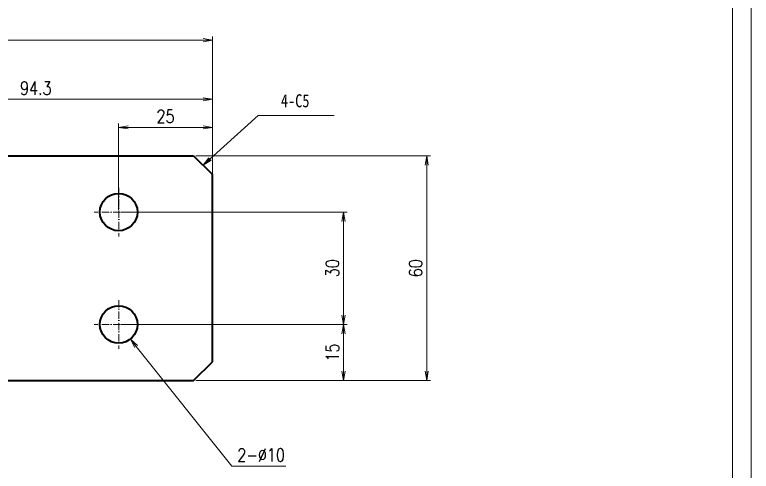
# Model space of a CAD drawing. Header units: millimetres. Extents: x 1333 to 190452, y -42879 to -5704.
# Drawn here: x 183170.5 to 183367, y -17619.5 to -17497.6 of the extents above; entities that cross this region are included whole.
import ezdxf
from ezdxf.enums import TextEntityAlignment as Align

# ---------------------------------------------------------------- set-up
doc = ezdxf.new("R2010")
doc.units = ezdxf.units.MM
doc.header["$LTSCALE"] = 0.5
doc.linetypes.add('AM_ISO08W050x2', pattern=[9, 6, -0.75, 1.5, -0.75])
doc.linetypes.add('DASHDOT', pattern=[18.5, 12, -3, 0.5, -3])
for name, color, linetype, lineweight in [('中心线', 2, 'AM_ISO08W050x2', 18), ('图框', 7, 'Continuous', 18), ('标注线', 3, 'Continuous', 18)]:
    doc.layers.add(name, color=color, linetype=linetype, lineweight=lineweight)
doc.layers.add('打印-禁用', color=7, linetype='Continuous', lineweight=15, plot=False)
doc.layers.add('车型', color=7, linetype='Continuous')
doc.styles.add('DIM', font='romans.shx', dxfattribs={"width": 0.8, "bigfont": 'bigfont.shx'})
doc.styles.add('国标', font='simfang.ttf', dxfattribs={"width": 0.8})
doc.dimstyles.new('DEH 1-1', dxfattribs={"dimtxt": 3.5, "dimasz": 2.5, "dimexe": 1, "dimexo": 0.625, "dimgap": 1.2, "dimtad": 1, "dimtoh": 1, "dimdsep": 46, "dimtxsty": 'DIM', "dimblk": 'OPEN', "dimcen": 0, "dimclrd": 8, "dimclre": 8, "dimclrt": 2, "dimazin": 2, "dimtfac": 0.5, "dimtmove": 0, "dimatfit": 3, "dimldrblk": 'OPEN', "dimfxl": 0, "dimtolj": 2, "dimlwd": 18, "dimlwe": 18, "dimarcsym": 0})
doc.dimstyles.new('DEH 1-1$0', dxfattribs={"dimtxt": 3.5, "dimasz": 2.5, "dimexe": 1, "dimexo": 0.625, "dimgap": 1.2, "dimtad": 1, "dimzin": 9, "dimdsep": 46, "dimtxsty": 'DIM', "dimblk": 'OPEN', "dimcen": 0, "dimclrd": 8, "dimclre": 8, "dimclrt": 2, "dimazin": 2, "dimtfac": 0.5, "dimtmove": 0, "dimatfit": 3, "dimldrblk": 'OPEN', "dimfxl": 0, "dimtolj": 2, "dimlwd": 18, "dimlwe": 18, "dimarcsym": 0})
doc.dimstyles.new('DEH 1-1$3', dxfattribs={"dimtxt": 3.5, "dimasz": 2.5, "dimexe": 1, "dimexo": 0.625, "dimgap": 1.2, "dimtad": 1, "dimtoh": 1, "dimdsep": 46, "dimtxsty": 'DIM', "dimblk": 'OPEN', "dimcen": 0, "dimclrd": 8, "dimclre": 8, "dimclrt": 2, "dimazin": 2, "dimtfac": 0.5, "dimtofl": 0, "dimtmove": 0, "dimatfit": 3, "dimldrblk": 'OPEN', "dimfxl": 0, "dimtolj": 2, "dimlwd": 18, "dimlwe": 18, "dimarcsym": 0})

# ---------------------------------------------------------------- blocks, each defined once
blk = doc.blocks.new('GZDEH零件A3图框V01版')
at = {"layer": '图框', "linetype": 'Continuous'}
blk.add_line((3272.49, -1832.96), (3272.49, -1554.46), dxfattribs=at)
at = {"layer": '打印-禁用', "linetype": 'Continuous'}
blk.add_line((3277.49, -1846.46), (3277.49, -1549.46), dxfattribs=at)
blk = doc.blocks.new('DEH A3')
at = {"layer": '图框'}
blk.add_blockref('GZDEH零件A3图框V01版', (-2857.49, 1846.46), dxfattribs=at)
blk = doc.blocks.new('_Open')
at = {"color": 0, "linetype": 'ByBlock', "lineweight": -2}
for p, q in [((-1, 0.167), (0, 0)), ((-1, -0.167), (0, 0)), ((0, 0), (-1, 0))]:
    blk.add_line(p, q, dxfattribs=at)
blk = doc.blocks.new('*D143')
at = {"layer": 'Defpoints', "color": 0, "transparency": 16777216}
for p in [(183223.26, -17504.41), (183223.26, -17540.3), (183043.26, -17585.3)]:
    blk.add_point(p, dxfattribs=at)
at = {"layer": '标注线', "color": 8, "lineweight": 18, "transparency": 16777216}
for p, q in [((183043.26, -17584.68), (183043.26, -17503.41)), ((183223.26, -17539.68), (183223.26, -17503.41)), ((183045.76, -17504.41), (183220.76, -17504.41))]:
    blk.add_line(p, q, dxfattribs=at)
at = {"layer": '标注线', "color": 8, "lineweight": 18, "transparency": 16777216, "xscale": 2.5, "yscale": 2.5, "zscale": 2.5, "rotation": 180}
blk.add_blockref('_Open', (183043.26, -17504.41), dxfattribs=at)
at = {"layer": '标注线', "color": 8, "lineweight": 18, "transparency": 16777216, "xscale": 2.5, "yscale": 2.5, "zscale": 2.5}
blk.add_blockref('_Open', (183223.26, -17504.41), dxfattribs=at)
at = {"layer": '标注线', "color": 2, "transparency": 16777216, "insert": (183133.26, -17501.46), "char_height": 3.5, "attachment_point": 5, "style": 'DIM'}
blk.add_mtext('\\A2;180', dxfattribs=at)
blk = doc.blocks.new('*D144')
at = {"layer": 'Defpoints', "color": 0, "transparency": 16777216}
for p in [(183218.26, -17535.3), (183218.26, -17595.3), (183280.44, -17595.3)]:
    blk.add_point(p, dxfattribs=at)
at = {"layer": '标注线', "color": 8, "lineweight": 18, "transparency": 16777216}
for p, q in [((183218.89, -17535.3), (183281.44, -17535.3)), ((183280.44, -17537.8), (183280.44, -17592.8)), ((183218.89, -17595.3), (183281.44, -17595.3))]:
    blk.add_line(p, q, dxfattribs=at)
at = {"layer": '标注线', "color": 8, "lineweight": 18, "transparency": 16777216, "xscale": 2.5, "yscale": 2.5, "zscale": 2.5}
for p, rotation in [((183280.44, -17535.3), 90), ((183280.44, -17595.3), 270)]:
    blk.add_blockref('_Open', p, dxfattribs=dict(at, rotation=rotation))
at = {"layer": '标注线', "color": 2, "transparency": 16777216, "insert": (183277.49, -17565.3), "char_height": 3.5, "attachment_point": 5, "rotation": 90, "style": 'DIM'}
blk.add_mtext('\\A2;60', dxfattribs=at)
blk = doc.blocks.new('*D147')
at = {"layer": 'Defpoints', "color": 0, "transparency": 16777216}
for p in [(183198.26, -17580.3), (183218.26, -17595.3), (183258.23, -17595.3)]:
    blk.add_point(p, dxfattribs=at)
at = {"layer": '标注线', "color": 8, "lineweight": 18, "transparency": 16777216}
for p, q in [((183198.89, -17580.3), (183259.23, -17580.3)), ((183258.23, -17582.8), (183258.23, -17592.8)), ((183218.89, -17595.3), (183259.23, -17595.3))]:
    blk.add_line(p, q, dxfattribs=at)
at = {"layer": '标注线', "color": 8, "lineweight": 18, "transparency": 16777216, "xscale": 2.5, "yscale": 2.5, "zscale": 2.5}
for p, rotation in [((183258.23, -17580.3), 90), ((183258.23, -17595.3), 270)]:
    blk.add_blockref('_Open', p, dxfattribs=dict(at, rotation=rotation))
at = {"layer": '标注线', "color": 2, "transparency": 16777216, "insert": (183255.28, -17587.8), "char_height": 3.5, "attachment_point": 5, "rotation": 90, "style": 'DIM'}
blk.add_mtext('\\A2;15', dxfattribs=at)
blk = doc.blocks.new('*D148')
at = {"layer": 'Defpoints', "color": 0, "transparency": 16777216}
for p in [(183198.26, -17550.3), (183258.23, -17550.3), (183198.26, -17580.3)]:
    blk.add_point(p, dxfattribs=at)
at = {"layer": '标注线', "color": 8, "lineweight": 18, "transparency": 16777216}
for p, q in [((183198.89, -17550.3), (183259.23, -17550.3)), ((183258.23, -17577.8), (183258.23, -17552.8)), ((183198.89, -17580.3), (183259.23, -17580.3))]:
    blk.add_line(p, q, dxfattribs=at)
at = {"layer": '标注线', "color": 8, "lineweight": 18, "transparency": 16777216, "xscale": 2.5, "yscale": 2.5, "zscale": 2.5}
for p, rotation in [((183258.23, -17550.3), 90), ((183258.23, -17580.3), 270)]:
    blk.add_blockref('_Open', p, dxfattribs=dict(at, rotation=rotation))
at = {"layer": '标注线', "color": 2, "transparency": 16777216, "insert": (183255.28, -17565.3), "char_height": 3.5, "attachment_point": 5, "rotation": 90, "style": 'DIM'}
blk.add_mtext('\\A2;30', dxfattribs=at)
blk = doc.blocks.new('*D149')
at = {"layer": 'Defpoints', "color": 0, "transparency": 16777216}
for p in [(183223.26, -17527.69), (183223.26, -17543.99), (183198.26, -17550.3)]:
    blk.add_point(p, dxfattribs=at)
at = {"layer": '标注线', "color": 8, "lineweight": 18, "transparency": 16777216}
for p, q in [((183198.26, -17549.68), (183198.26, -17526.69)), ((183200.76, -17527.69), (183220.76, -17527.69)), ((183223.26, -17543.36), (183223.26, -17526.69))]:
    blk.add_line(p, q, dxfattribs=at)
at = {"layer": '标注线', "color": 8, "lineweight": 18, "transparency": 16777216, "xscale": 2.5, "yscale": 2.5, "zscale": 2.5, "rotation": 180}
blk.add_blockref('_Open', (183198.26, -17527.69), dxfattribs=at)
at = {"layer": '标注线', "color": 8, "lineweight": 18, "transparency": 16777216, "xscale": 2.5, "yscale": 2.5, "zscale": 2.5}
blk.add_blockref('_Open', (183223.26, -17527.69), dxfattribs=at)
at = {"layer": '标注线', "color": 2, "transparency": 16777216, "insert": (183210.76, -17524.74), "char_height": 3.5, "attachment_point": 5, "style": 'DIM'}
blk.add_mtext('\\A2;25', dxfattribs=at)
blk = doc.blocks.new('*D150')
at = {"layer": 'Defpoints', "color": 0, "transparency": 16777216}
for p in [(183223.26, -17520.18), (183223.26, -17540.3), (183129.01, -17608.55)]:
    blk.add_point(p, dxfattribs=at)
at = {"layer": '标注线', "color": 8, "lineweight": 18, "transparency": 16777216}
for p, q in [((183129.01, -17607.93), (183129.01, -17519.18)), ((183223.26, -17539.68), (183223.26, -17519.18)), ((183131.51, -17520.18), (183220.76, -17520.18))]:
    blk.add_line(p, q, dxfattribs=at)
at = {"layer": '标注线', "color": 8, "lineweight": 18, "transparency": 16777216, "xscale": 2.5, "yscale": 2.5, "zscale": 2.5, "rotation": 180}
blk.add_blockref('_Open', (183129.01, -17520.18), dxfattribs=at)
at = {"layer": '标注线', "color": 8, "lineweight": 18, "transparency": 16777216, "xscale": 2.5, "yscale": 2.5, "zscale": 2.5}
blk.add_blockref('_Open', (183223.26, -17520.18), dxfattribs=at)
at = {"layer": '标注线', "color": 2, "transparency": 16777216, "insert": (183176.14, -17517.23), "char_height": 3.5, "attachment_point": 5, "style": 'DIM'}
blk.add_mtext('\\A2;94.3', dxfattribs=at)
blk = doc.blocks.new('*D156')
at = {"layer": 'Defpoints', "color": 0, "transparency": 16777216}
for p in [(183195.14, -17576.39), (183201.38, -17584.21)]:
    blk.add_point(p, dxfattribs=at)
at = {"layer": '标注线', "color": 8, "lineweight": 18, "transparency": 16777216}
for p, q in [((183228.46, -17618.1), (183202.94, -17586.16)), ((183242.86, -17618.1), (183228.46, -17618.1))]:
    blk.add_line(p, q, dxfattribs=at)
at = {"layer": '标注线', "color": 8, "lineweight": 18, "transparency": 16777216, "xscale": 2.5, "yscale": 2.5, "zscale": 2.5, "rotation": 128.612135278908}
blk.add_blockref('_Open', (183201.38, -17584.21), dxfattribs=at)
at = {"layer": '标注线', "color": 2, "transparency": 16777216, "insert": (183236.26, -17615.15), "char_height": 3.5, "attachment_point": 5, "style": 'DIM'}
blk.add_mtext('\\A2;{\\Fromans,bigfont|c134;2-}∅10', dxfattribs=at)

msp = doc.modelspace()

# ---------------------------------------------------------------- linework, layer by layer
at = {"color": 7, "lineweight": 35}
for p, q in [((183093.264, -17535.3), (183218.264, -17535.3)), ((183223.264, -17590.3), (183223.264, -17540.3)), ((183143.264, -17595.3), (183218.264, -17595.3))]:
    msp.add_line(p, q, dxfattribs=at)
at = {"color": 7, "lineweight": 35, "ltscale": 0.176777}
for p, q in [((183218.264, -17535.3), (183223.264, -17540.3)), ((183218.264, -17595.3), (183223.264, -17590.3))]:
    msp.add_line(p, q, dxfattribs=at)
at = {"color": 7, "lineweight": 35}
for centre in [(183198.264, -17550.3), (183198.264, -17580.3)]:
    msp.add_circle(centre, 5, dxfattribs=at)
at = {"layer": '中心线', "linetype": 'DASHDOT', "lineweight": 13, "ltscale": 0.325}
for p, q in [((183198.264, -17543.8), (183198.264, -17556.8)), ((183204.764, -17550.3), (183191.764, -17550.3)), ((183198.264, -17573.8), (183198.264, -17586.8)), ((183204.764, -17580.3), (183191.764, -17580.3))]:
    msp.add_line(p, q, dxfattribs=at)

# ---------------------------------------------------------------- block references
at = {"layer": '图框'}
msp.add_blockref('DEH A3', (182947.014, -17760.849), dxfattribs=at)

# ---------------------------------------------------------------- texts
at = {"layer": '车型', "color": 3, "style": '国标', "width": 0.8}
msp.add_text('4-C5', height=3.5, dxfattribs=at).set_placement((183245.349, -17522.33), align=Align.CENTER)

# ---------------------------------------------------------------- dimensions: what is measured, and where the dimension line sits
at = {"layer": '标注线'}
for base, p1, p2, picture, middle in [((183223.264, -17504.412), (183043.264, -17585.3), (183223.264, -17540.3), '*D143', (183133.264, -17501.462)), ((183223.264, -17527.69), (183198.264, -17550.3), (183223.264, -17543.987), '*D149', (183210.764, -17524.74))]:
    dim = msp.add_linear_dim(base=base, p1=p1, p2=p2, dimstyle='DEH 1-1$0', dxfattribs=at)
    dim.commit()
    dim.dimension.update_dxf_attribs({"geometry": picture, "text_midpoint": middle})
dim = msp.add_linear_dim(base=(183223.263874009, -17520.182983647), p1=(183129.013874009, -17608.55033711), p2=(183223.263874009, -17540.30033711), dimstyle='DEH 1-1$0', override={"dimdec": 1}, dxfattribs=at)
dim.commit()
dim.dimension.update_dxf_attribs({"geometry": '*D150', "text_midpoint": (183176.138874009, -17517.232983647)})
for base, p1, p2, picture, middle in [((183280.438, -17595.3), (183218.264, -17535.3), (183218.264, -17595.3), '*D144', (183277.488, -17565.3)), ((183258.23, -17550.3), (183198.264, -17580.3), (183198.264, -17550.3), '*D148', (183255.28, -17565.3)), ((183258.23, -17595.3), (183198.264, -17580.3), (183218.264, -17595.3), '*D147', (183255.28, -17587.8))]:
    dim = msp.add_linear_dim(base=base, p1=p1, p2=p2, angle=90, dimstyle='DEH 1-1$0', dxfattribs=at)
    dim.commit()
    dim.dimension.update_dxf_attribs({"geometry": picture, "text_midpoint": middle})
dim = msp.add_diameter_dim_2p(p1=(183195.144, -17576.393), p2=(183201.384, -17584.207), text='{\\Fromans,bigfont|c134;2-}<>', dimstyle='DEH 1-1$3', dxfattribs=at)
dim.commit()
dim.dimension.update_dxf_attribs({"geometry": '*D156', "text_midpoint": (183236.255, -17618.104), "dimtype": 163})

# ---------------------------------------------------------------- leaders
msp.add_leader([(183220.764, -17537.8), (183235.443, -17524.56), (183255.738, -17524.56)], dimstyle='DEH 1-1', override={"dimgap": 1.2, "dimtad": 1}, dxfattribs=at)

doc.saveas('drawing.dxf')
